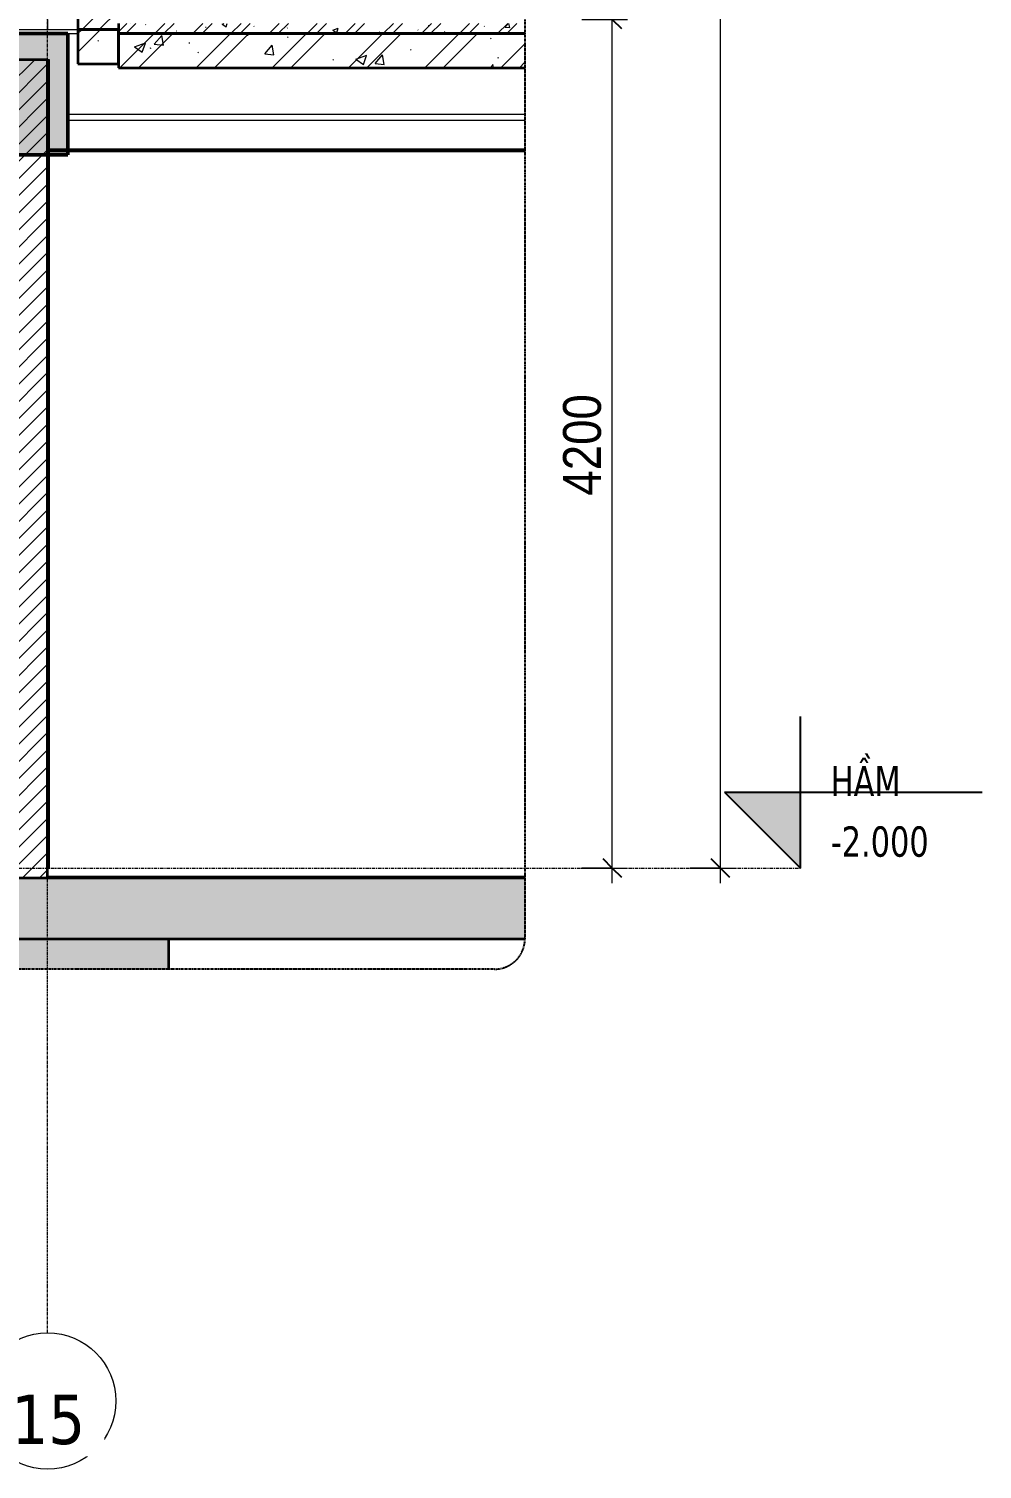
# Model space of a CAD drawing. Header units: millimetres. Extents: x -38913 to 20524, y -4975 to 129755.
# Drawn here: x 12695 to 17414, y -4975 to 2153 of the extents above; entities that cross this region are included whole.
import ezdxf

# ---------------------------------------------------------------- set-up
doc = ezdxf.new("R2010")
doc.units = ezdxf.units.MM
for name, pattern in [('Centre', [31.75, 6.35, -4.7625, 15.875, -4.7625]), ('Grid Line', [22.225, 12.7, -3.175, 3.175, -3.175]), ('Hidden', [7.14375, 4.7625, -2.38125])]:
    doc.linetypes.add(name, pattern=pattern)
for name, color, linetype, lineweight in [('0-3', 10, 'Continuous', 5), ('A-ANNO-DIMS', 211, 'Continuous', 9), ('A-ANNO-DIMS-75', 211, 'Continuous', 9), ('A-CLNG-1', 7, 'Continuous', 35), ('A-CLNG-PATT-1', 13, 'Continuous', 18), ('A-DETL-GENF', 92, 'Continuous', 18), ('A-DETL-GENF-2', 254, 'Continuous', 18), ('A-DETL-GENF-3', 92, 'Hidden', 25), ('A-DETL-MEDM', 33, 'Continuous', 35), ('A-FLOR-FNSH-1', 7, 'Continuous', 35), ('A-FLOR-LEVL', 51, 'Continuous', 9), ('A-FLOR-LEVL-1', 51, 'Continuous', 25), ('A-FLOR-LEVL-2', 51, 'Centre', 9), ('A-FLOR-PATT-1', 253, 'Continuous', 18), ('A-FLOR-PATT-2', 8, 'Continuous', 18), ('A-WALL', 113, 'Continuous', 18), ('A-WALL-2', 7, 'Continuous', 35), ('A-WALL-FNSH-1', 250, 'Continuous', 18), ('A-WALL-PATT-1', 111, 'Continuous', 18), ('S-BEAM-1', 43, 'Continuous', 5), ('S-BEAM-2', 10, 'Continuous', 50), ('S-BEAM-3', 250, 'Continuous', 18), ('S-FNDN-1', 43, 'Continuous', 5), ('S-FNDN-3', 7, 'Continuous', 35), ('S-GRID-1', 1, 'Grid Line', 9), ('S-GRID-IDEN', 1, 'Continuous', 9)]:
    doc.layers.add(name, color=color, linetype=linetype, lineweight=lineweight)
doc.styles.add('Tahoma_B_1', font='tahomabd.ttf', dxfattribs={"width": 0.85, "height": 150})
doc.styles.add('Tahoma_B_2', font='tahomabd.ttf', dxfattribs={"height": 243.75})
doc.styles.add('UTM Avo_1', font='', dxfattribs={"width": 0.9, "height": 187.5})
doc.styles.get('UTM Avo_1').set_extended_font_data('UTM Avo')
doc.dimstyles.new('1_Dim_chi_tiet_2_5_2', dxfattribs={"dimscale": 304.8, "dimtxt": 187.368928, "dimasz": 0.295276, "dimexe": 0.246063, "dimexo": 0.0625, "dimgap": 0.024606, "dimtad": 1, "dimdec": 0, "dimrnd": 5, "dimzin": 0, "dimdsep": 46, "dimtxsty": 'UTM Avo_1', "dimblk1": 'OBLIQUE', "dimblk2": 'OBLIQUE', "dimsah": 1, "dimcen": 0.09, "dimdle": 0.246063, "dimazin": 0, "dimtfac": 1, "dimtdec": 4, "dimtix": 1, "dimtmove": 0, "dimatfit": 3, "dimfxl": 0.492126, "dimfxlon": 1, "dimtvp": 1, "dimtolj": 1, "dimtzin": 0, "dimarcsym": 2})
pattern_1 = [(50, (-124080.25, 15225), (546.553, -47.817), [57.15, -628.65]), (355, (-124080.25, 15225), (-105.728, 573.17), [45.72, -502.92]), (100.451, (-124034.7, 15221), (440.828, 525.35), [48.57, -534.27]), (46.184, (-124080.25, 15377.4), (813.237, -126.13), [85.725, -942.975]), (96.636, (-124012.5, 15366.9), (712.207, 742.283), [72.855, -801.405]), (351.184, (-124080.25, 15377.4), (712.215, 742.276), [68.58, -754.38]), (21, (-124004.05, 15339.3), (454.843, -306.796), [57.15, -628.65]), (326, (-124004.05, 15339.3), (185.406, 552.564), [45.72, -502.92]), (71.451, (-123966.15, 15313.73), (640.251, 245.764), [48.57, -534.27]), (37.5, (-124080.25, 15225), (9.2664, 253.665), [5.029, -491.795, 5.029, -505.511, -504.825]), (37.5, (-124080.25, 15225), (9.2664, 253.665), [-1007.364, 5.029, -499.796]), (7.5, (-124080.25, 15225), (200.4594, 300.5414), [5.029, -286.055, 5.029, -480.365, -192.405]), (7.5, (-124080.25, 15225), (200.4594, 300.5414), [-776.478, 5.029, -187.376]), (327.5, (-124250.17, 15225), (406.7728, -17.1864), [5.029, -185.471, 5.029, -589.331, -788.67]), (327.5, (-124250.17, 15225), (406.7728, -17.1864), [-784.86, 5.029, -783.641]), (317.5, (-124326.37, 15225), (444.388, 76.28), [5.029, -242.621, 5.029, -389.687, -560.07]), (317.5, (-124326.37, 15225), (444.388, 76.28), [-642.366, 5.029, -555.041]), (45, (-124080.25, 15225), (-188.5854, 188.5854), []), (45, (-124080.25, 15510.75), (-188.5854, 188.5854), [])]
pattern_2 = [(45, (10760.67, 15225), (-42.4264, 42.4264), [])]
pattern_3 = [(50, (10760.67, 15225), (273.276, -23.909), [28.575, -314.325]), (355, (10760.67, 15225), (-52.8646, 286.585), [22.86, -251.46]), (100.451, (10783.44, 15223), (220.414, 262.6745), [24.285, -267.135]), (46.184, (10760.67, 15301.2), (406.619, -63.0646), [42.862, -471.487]), (96.636, (10794.55, 15295.94), (356.104, 371.141), [36.428, -400.703]), (351.184, (10760.67, 15301.2), (356.107, 371.138), [34.29, -377.19]), (21, (10798.77, 15282.15), (227.4212, -153.3982), [28.575, -314.325]), (326, (10798.77, 15282.15), (92.7027, 276.282), [22.86, -251.46]), (71.451, (10817.72, 15269.37), (320.1254, 122.8816), [24.285, -267.135]), (37.5, (10760.67, 15225), (4.6325, 126.8326), [2.515, -245.897, 2.515, -252.755, -252.412]), (37.5, (10760.67, 15225), (4.6325, 126.8326), [-503.682, 2.515, -249.898]), (7.5, (10760.67, 15225), (100.2292, 150.2711), [2.515, -143.027, 2.515, -240.182, -96.202]), (7.5, (10760.67, 15225), (100.2292, 150.2711), [-388.239, 2.515, -93.688]), (327.5, (10675.71, 15225), (203.38684, -8.5935), [2.515, -92.735, 2.515, -294.665, -394.335]), (327.5, (10675.71, 15225), (203.38684, -8.5935), [-392.43, 2.515, -391.82]), (317.5, (10637.6, 15225), (222.1944, 38.1398), [2.515, -121.31, 2.515, -194.843, -280.035]), (317.5, (10637.6, 15225), (222.1944, 38.1398), [-321.183, 2.515, -277.52]), (45, (10760.67, 15225), (-94.2927, 94.2927), []), (45, (10760.67, 15367.88), (-94.2927, 94.2927), [])]

# ---------------------------------------------------------------- blocks, each defined once
blk = doc.blocks.new('NCV_TKTC_KET CAU_rvt-6-TKCS_THANG BỘ TB4 - MẶT CẮT')
at = {"layer": 'A-FLOR-PATT-1'}
h = blk.add_hatch(dxfattribs=at)
h.set_pattern_fill('FP_7', color=256, style=0, pattern_type=2)
h.set_pattern_definition(pattern_1)
h.paths.add_polyline_path([(-121902.6, 1980), (-121702.6, 1980), (-121702.6, 2150), (-121902.6, 2150), (-121902.6, 2055.4)])
h = blk.add_hatch(dxfattribs=at)
h.set_pattern_fill('FP_7', color=256, style=0, pattern_type=2)
h.set_pattern_definition(pattern_1)
h.paths.add_polyline_path([(-121902.6, 1980), (-121702.6, 1980), (-121702.6, 2150), (-121902.6, 2150), (-121902.6, 2055.4)])
h = blk.add_hatch(dxfattribs=at)
h.set_pattern_fill('FP_7', color=256, style=0, pattern_type=2)
h.set_pattern_definition(pattern_1)
h.paths.add_polyline_path([(-119690.1, 1960), (-119690.1, 2130), (-121702.6, 2130), (-121702.6, 1960), (-121589.3, 1960)])
h = blk.add_hatch(dxfattribs=at)
h.set_pattern_fill('FP_7', color=256, style=0, pattern_type=2)
h.set_pattern_definition(pattern_1)
h.paths.add_polyline_path([(-119690.1, 1960), (-119690.1, 2130), (-121702.6, 2130), (-121702.6, 1960), (-121589.3, 1960)])
at = {"layer": 'S-BEAM-1'}
blk.add_hatch(color=256, dxfattribs=at).paths.add_polyline_path([(-122252.4, 1530), (-121952.4, 1530), (-121952.4, 2130), (-122252.4, 2130), (-122252.4, 2055.4)])
at = {"layer": 'S-FNDN-1'}
blk.add_hatch(color=256, dxfattribs=at).paths.add_polyline_path([(-121452.6, -2500), (-121452.6, -2350), (-123952.6, -2350), (-123952.6, -2500), (-121531.6, -2500)])
at = {"layer": 'A-FLOR-FNSH-1'}
for p, q in [((-121702.6, 2150), (-121902.6, 2150)), ((-121902.6, 2150), (-121902.6, 1980)), ((-121702.6, 1980), (-121702.6, 2150)), ((-119690.1, 2130), (-121702.6, 2130)), ((-121702.6, 2130), (-121702.6, 1960)), ((-121902.6, 1980), (-121702.6, 1980)), ((-121702.6, 1960), (-119690.1, 1960))]:
    blk.add_line(p, q, dxfattribs=at)
at = {"layer": 'S-BEAM-2'}
for p, q in [((-121952.4, 2130), (-122252.4, 2130)), ((-121952.4, 1530), (-121952.4, 2130)), ((-122252.4, 1530), (-121952.4, 1530))]:
    blk.add_line(p, q, dxfattribs=at)
at = {"layer": 'S-BEAM-3'}
for p, q in [((-122252.4, 2150), (-121902.6, 2150)), ((-121952.4, 2130), (-121902.6, 2130)), ((-119690.1, 1730), (-121952.4, 1730)), ((-119690.1, 1700), (-121952.4, 1700))]:
    blk.add_line(p, q, dxfattribs=at)
at = {"layer": 'S-FNDN-3'}
blk.add_line((-121452.6, -2500), (-121452.6, -2350), dxfattribs=at)
blk = doc.blocks.new('BORDER VIEW - BORDER VIEW-3762793-TKCS_THANG BỘ TB4 - MẶT CẮT')
at = {"layer": 'A-DETL-GENF-3'}
for p, q in [((-119690.1, 34015.2), (-119690.1, -2350)), ((-119840.1, -2500), (-127512.6, -2500))]:
    blk.add_line(p, q, dxfattribs=at)
blk.add_arc((-119840.1, -2350), 150, 270, 0, dxfattribs=at)
blk = doc.blocks.new('Level - CAO ĐỘ LEVEL-350587-TKCS_THANG BỘ TB4 - MẶT CẮT')
at = {"layer": 'A-FLOR-LEVL'}
blk.add_hatch(color=256, dxfattribs=at).paths.add_polyline_path([(-118327, 2575), (-118327, 2200), (-118702, 2575)])
at = {"layer": 'A-FLOR-LEVL-1'}
for p, q in [((-118327, 2200), (-118327, 2950)), ((-118702, 2575), (-118327, 2200)), ((-118702, 2575), (-117427, 2575))]:
    blk.add_line(p, q, dxfattribs=at)
blk = doc.blocks.new('Grid - M_Grid Head - Circle-353313-TKCS_THANG BỘ TB4 - MẶT CẮT')
at = {"layer": 'S-GRID-IDEN'}
blk.add_circle((-122052.564287, -4637.5), 337.5, dxfattribs=at)
blk = doc.blocks.new('DIMBLOCK141-TKCS_THANG BỘ TB4 - MẶT CẮT')
at = {"layer": 'A-ANNO-DIMS-75', "lineweight": 25}
for p, q in [((15583, 2200), (15538, 2245)), ((15583, 2200), (15628, 2155)), ((15583, -2000), (15538, -1955)), ((15583, -2000), (15628, -2045))]:
    blk.add_line(p, q, dxfattribs=at)
at = {"layer": 'A-ANNO-DIMS-75'}
for p, q in [((15433, 2200), (15658, 2200)), ((15583, 2200), (15433, 2200)), ((15583, -2075), (15583, 2200)), ((15433, -2000), (15658, -2000)), ((15583, -2000), (15433, -2000))]:
    blk.add_line(p, q, dxfattribs=at)
at = {"layer": 'A-ANNO-DIMS-75', "color": 0, "insert": (15339.4, -156.8), "char_height": 187.5, "width": 616.236, "attachment_point": 1, "rotation": 90, "line_spacing_factor": 1.110334, "style": 'UTM Avo_1'}
blk.add_mtext('4200', dxfattribs=at)
blk = doc.blocks.new('_Oblique')
at = {"color": 0, "linetype": 'ByBlock', "lineweight": -2}
blk.add_line((-0.5, -0.5), (0.5, 0.5), dxfattribs=at)
blk = doc.blocks.new('DIMBLOCK155-TKCS_THANG BỘ TB4 - MẶT CẮT')
at = {"layer": 'A-ANNO-DIMS-75'}
for p, q in [((16118, -2075), (16118, 33875)), ((15968, 33800), (16193, 33800)), ((16118, 33800), (15968, 33800)), ((15968, -2000), (16193, -2000)), ((16118, -2000), (15968, -2000))]:
    blk.add_line(p, q, dxfattribs=at)
at = {"layer": 'A-ANNO-DIMS-75', "lineweight": 25}
for p, q in [((16118, 33800), (16073, 33845)), ((16118, 33800), (16163, 33755)), ((16118, -2000), (16073, -1955)), ((16118, -2000), (16163, -2045))]:
    blk.add_line(p, q, dxfattribs=at)
at = {"layer": 'A-ANNO-DIMS-75', "color": 0, "insert": (15874.4, 15579), "char_height": 187.5, "width": 770.294, "attachment_point": 1, "rotation": 90, "line_spacing_factor": 1.110334, "style": 'UTM Avo_1'}
blk.add_mtext('35800', dxfattribs=at)

msp = doc.modelspace()

# ---------------------------------------------------------------- hatches: boundary and pattern name
at = {"layer": 'A-CLNG-PATT-1'}
h = msp.add_hatch(dxfattribs=at)
h.set_pattern_fill('FP_9', color=256, style=0, pattern_type=2)
h.set_pattern_definition([(0, (10760.67, 15225), (609.6, 152.4), [25.146, -432.054, 25.146, -432.054, -2438.4]), (0, (10760.67, 15225), (609.6, 152.4), [-914.4, 25.146, -889.254, 25.146, -432.054, -1066.8]), (0, (10760.67, 15225), (609.6, 152.4), [-2286, 25.146, -279.654, 25.146, -736.854]), (120, (10989.27, 15301.2), (-436.7823, 451.7291), [25.146, -432.054, 25.146, -2870.454]), (120, (10989.27, 15301.2), (-436.7823, 451.7291), [-482.346, -432.054, 25.146, -889.254, -1524]), (120, (10989.27, 15301.2), (-436.7823, 451.7291), [-1828.8, 25.146, -432.054, 25.146, -1041.654]), (120, (10989.27, 15301.2), (-436.7823, 451.7291), [-2311.146, -279.654, 25.146, -736.854]), (240, (11065.47, 15606), (-172.8177, -604.1291), [25.146, -432.054, 25.146, -2870.454]), (240, (11065.47, 15606), (-172.8177, -604.1291), [-482.346, -432.054, 25.146, -889.254, -1524]), (240, (11065.47, 15606), (-172.8177, -604.1291), [-1828.8, 25.146, -432.054, 25.146, -1041.654]), (240, (11065.47, 15606), (-172.8177, -604.1291), [-2311.146, -279.654, 25.146, -736.854])])
h.paths.add_polyline_path([(13251.7, 1550), (15150.8, 1550.4), (15150.8, 1555), (12788.4, 1555), (12788.4, 1550)])
at = {"layer": 'A-DETL-GENF-2'}
h = msp.add_hatch(dxfattribs=at)
h.set_pattern_fill('FP_7', color=256, style=0, pattern_type=2)
h.set_pattern_definition([(50, (10760.67, 15225), (546.553, -47.817), [57.15, -628.65]), (355, (10760.67, 15225), (-105.728, 573.17), [45.72, -502.92]), (100.451, (10806.2, 15221), (440.828, 525.35), [48.57, -534.27]), (46.184, (10760.7, 15377.4), (813.237, -126.128), [85.725, -942.975]), (96.636, (10828.4, 15366.9), (712.207, 742.283), [72.855, -801.405]), (351.184, (10760.7, 15377.4), (712.215, 742.276), [68.58, -754.38]), (21, (10836.87, 15339.3), (454.843, -306.796), [57.15, -628.65]), (326, (10836.87, 15339.3), (185.406, 552.564), [45.72, -502.92]), (71.451, (10874.77, 15313.73), (640.251, 245.764), [48.57, -534.27]), (37.5, (10760.67, 15225), (9.2664, 253.665), [5.029, -491.795, 5.029, -505.511, -504.825]), (37.5, (10760.67, 15225), (9.2664, 253.665), [-1007.364, 5.029, -499.796]), (7.5, (10760.67, 15225), (200.4594, 300.5414), [5.029, -286.055, 5.029, -480.365, -192.405]), (7.5, (10760.67, 15225), (200.4594, 300.5414), [-776.478, 5.029, -187.376]), (327.5, (10590.74, 15225), (406.7728, -17.1864), [5.029, -185.471, 5.029, -589.331, -788.67]), (327.5, (10590.74, 15225), (406.7728, -17.1864), [-784.86, 5.029, -783.641]), (317.5, (10514.54, 15225), (444.388, 76.2803), [5.029, -242.621, 5.029, -389.687, -560.07]), (317.5, (10514.54, 15225), (444.388, 76.2803), [-642.366, 5.029, -555.041]), (45, (10760.67, 15225), (-188.5854, 188.5854), []), (45, (10760.67, 15510.75), (-188.5854, 188.5854), [])])
h.paths.add_polyline_path([(7988.4, -2500), (7988.4, -2350), (15150.8, -2350), (15150.8, -2050), (7588.4, -2050), (7588.4, -2500)])
h.paths.add_polyline_path([(7888.4, 40), (7888.4, 480), (9388.4, 480), (9388.4, 650), (7588.4, 650), (7588.4, 40)])
h.paths.add_polyline_path([(7588.4, 3300), (7888.3, 3300), (7888.3, 3900), (7588.4, 3900)])
h.paths.add_polyline_path([(12064.9, 4950), (12188.3, 4950), (12188.3, 5380), (14138.4, 5380), (14138.4, 5360), (15150.8, 5360), (15150.8, 5530), (14138.4, 5530), (14138.4, 5550), (11468.3, 5550), (11468.3, 5380), (11888.3, 5380), (11888.3, 4950)])
h.paths.add_polyline_path([(7588.4, 6700), (7888.3, 6700), (7888.3, 7300), (7588.4, 7300), (7588.4, 6878.4)])
h.paths.add_polyline_path([(12188.3, 8350), (12188.3, 8780), (14138.4, 8780), (14138.4, 8760), (15150.8, 8760), (15150.8, 8930), (14138.4, 8930), (14138.4, 8950), (11468.3, 8950), (11468.3, 8780), (11888.3, 8780), (11888.3, 8350), (12064.9, 8350)])
h.paths.add_polyline_path([(7888.3, 10100), (7888.3, 10700), (7588.4, 10700), (7588.4, 10100)])
h.paths.add_polyline_path([(12064.9, 11750), (12188.3, 11750), (12188.3, 12180), (14138.4, 12180), (14138.4, 12160), (15150.8, 12160), (15150.8, 12330), (14138.4, 12330), (14138.4, 12350), (11468.3, 12350), (11468.3, 12180), (11888.3, 12180), (11888.3, 11750)])
h.paths.add_polyline_path([(7588.4, 13500), (7888.3, 13500), (7888.3, 14100), (7588.4, 14100)])
h.paths.add_polyline_path([(12188.3, 15150), (12188.3, 15580), (14138.4, 15580), (14138.4, 15560), (15150.8, 15560), (15150.8, 15730), (14138.4, 15730), (14138.4, 15750), (11468.3, 15750), (11468.3, 15580), (11888.3, 15580), (11888.3, 15150)])
h.paths.add_polyline_path([(7888.3, 16900), (7888.3, 17500), (7588.4, 17500), (7588.4, 16900)])
h.paths.add_polyline_path([(12188.3, 18550), (12188.3, 18980), (14138.4, 18980), (14138.4, 18960), (15150.8, 18960), (15150.8, 19130), (14138.4, 19130), (14138.4, 19150), (11468.3, 19150), (11468.3, 18980), (11888.3, 18980), (11888.3, 18550)])
h.paths.add_polyline_path([(7588.4, 20300), (7888.3, 20300), (7888.3, 20900), (7588.4, 20900)])
h.paths.add_polyline_path([(12064.9, 21950), (12188.3, 21950), (12188.3, 22380), (14138.4, 22380), (14138.4, 22360), (15150.8, 22360), (15150.8, 22530), (14138.4, 22530), (14138.4, 22550), (11468.3, 22550), (11468.3, 22380), (11888.3, 22380), (11888.3, 21950)])
h.paths.add_polyline_path([(7588.4, 23700), (7888.3, 23700), (7888.3, 24300), (7588.4, 24300)])
h.paths.add_polyline_path([(11888.3, 25350), (12188.3, 25350), (12188.3, 25780), (14138.4, 25780), (14138.4, 25760), (15150.8, 25760), (15150.8, 25930), (14138.4, 25930), (14138.4, 25950), (11468.3, 25950), (11468.3, 25780), (11888.3, 25780)])
h.paths.add_polyline_path([(7588.4, 27020), (7888.3, 27020), (7888.3, 27620), (7588.4, 27620), (7588.4, 27375.8)])
h.paths.add_polyline_path([(12188.3, 28950), (12188.3, 29350), (13938.4, 29350), (13938.4, 29200), (14138.4, 29200), (14138.4, 29550), (11888.3, 29550), (11888.3, 28950), (12064.9, 28950)])
h.paths.add_polyline_path([(7588.3, 29350), (7788.4, 29350), (7788.4, 29650), (7588.3, 29650)])
h.paths.add_polyline_path([(13938.4, 32800), (14138.4, 32800), (14138.4, 33000), (14938.4, 33000), (14938.4, 33200), (7588.4, 33200), (7588.4, 32800), (7788.4, 32800), (7788.4, 33000), (13938.4, 33000)])
at = {"layer": 'A-FLOR-PATT-2'}
h = msp.add_hatch(dxfattribs=at)
h.set_pattern_fill('FP_6', color=256, style=0, pattern_type=2)
h.set_pattern_definition(pattern_3)
h.paths.add_polyline_path([(15150.8, 2130), (15150.8, 2180), (13138.4, 2180), (13138.4, 2130), (14438.4, 2130)])
h = msp.add_hatch(dxfattribs=at)
h.set_pattern_fill('FP_6', color=256, style=0, pattern_type=2)
h.set_pattern_definition(pattern_3)
h.paths.add_polyline_path([(13251.7, -2050), (15150.8, -2050), (15150.8, -2045), (12788.4, -2045), (12788.4, -2050)])
at = {"layer": 'A-WALL-PATT-1'}
h = msp.add_hatch(dxfattribs=at)
h.set_pattern_fill('FP_5', color=256, style=0, pattern_type=2)
h.set_pattern_definition(pattern_2)
h.paths.add_polyline_path([(13138.4, 2150), (13138.4, 5380), (12938.4, 5380), (12938.4, 2150)])
h = msp.add_hatch(dxfattribs=at)
h.set_pattern_fill('FP_5', color=256, style=0, pattern_type=2)
h.set_pattern_definition(pattern_2)
h.paths.add_polyline_path([(12788.5, -2050), (12788.5, 2000), (12588.5, 2000), (12588.5, -2050)])

# ---------------------------------------------------------------- linework, layer by layer
at = {"layer": 'A-CLNG-1'}
for p, q in [((15150.8, 1555), (12788.4, 1555)), ((12788.4, 1555), (12788.4, 1550)), ((12788.4, 1550), (15150.8, 1550))]:
    msp.add_line(p, q, dxfattribs=at)
at = {"layer": 'A-DETL-MEDM'}
for p, q in [((15150.8, -2050), (7588.4, -2050)), ((7988.4, -2350), (15150.8, -2350))]:
    msp.add_line(p, q, dxfattribs=at)
at = {"layer": 'A-FLOR-FNSH-1'}
for p, q in [((13138.4, 2180), (13138.4, 2130)), ((13138.4, 2130), (15150.8, 2130)), ((15150.8, -2045), (12788.4, -2045)), ((12788.4, -2045), (12788.4, -2050))]:
    msp.add_line(p, q, dxfattribs=at)
at = {"layer": 'A-FLOR-LEVL-2'}
msp.add_line((6158.8, -2000), (16513.9, -2000), dxfattribs=at)
at = {"layer": 'A-WALL'}
msp.add_line((12788.4, 2200), (12788.4, 2150), dxfattribs=at)
at = {"layer": 'A-WALL-2'}
for p, q in [((12938.4, 5380), (12938.4, 2150)), ((12938.4, 2150), (13138.4, 2150)), ((12788.5, 2000), (12588.5, 2000)), ((12788.5, -2050), (12788.5, 2000))]:
    msp.add_line(p, q, dxfattribs=at)
at = {"layer": 'A-WALL-FNSH-1'}
for p, q in [((12788.4, 2000), (12788.4, -2000)), ((12798.4, 2000), (12788.5, 2000)), ((12798.4, -2000), (12798.4, 2000)), ((12788.4, -2000), (12798.4, -2000))]:
    msp.add_line(p, q, dxfattribs=at)
at = {"layer": 'S-GRID-1'}
for p, q in [((12788.4, -2425), (12788.4, 32410.9)), ((12788.4, -4300), (12788.4, -2425))]:
    msp.add_line(p, q, dxfattribs=at)

# ---------------------------------------------------------------- block references
at = {"layer": '0-3'}
msp.add_blockref('NCV_TKTC_KET CAU_rvt-6-TKCS_THANG BỘ TB4 - MẶT CẮT', (134840.9, 0), dxfattribs=at)
at = {"layer": 'A-DETL-GENF'}
msp.add_blockref('BORDER VIEW - BORDER VIEW-3762793-TKCS_THANG BỘ TB4 - MẶT CẮT', (134840.9, 0), dxfattribs=at)
at = {"layer": 'A-FLOR-LEVL-1'}
msp.add_blockref('Level - CAO ĐỘ LEVEL-350587-TKCS_THANG BỘ TB4 - MẶT CẮT', (134840.9, -4200), dxfattribs=at)
at = {"layer": 'S-GRID-IDEN'}
msp.add_blockref('Grid - M_Grid Head - Circle-353313-TKCS_THANG BỘ TB4 - MẶT CẮT', (134840.9, 0), dxfattribs=at)

# ---------------------------------------------------------------- texts
at = {"layer": 'A-FLOR-LEVL', "char_height": 150, "line_spacing_factor": 0.996129, "style": 'Tahoma_B_1'}
for s, insert, width, attachment_point in [('\\pt765,1530,2295,3060,3825,4590,5355,6120,6885,7650,8415,9180,9945,10710,11475,12240,13005,13770,14535,15300,16065,16830,17595,18360,19125,19890,20655,21420,22185,22950,23715,24480;HẦM', (16664.3, -1644.2), 425.85, 7), ('\\pt318.75,637.5,956.25,1275,1593.75,1912.5,2231.25,2550,2868.75,3187.5,3506.25,3825,4143.75,4462.5,4781.25,5100,5418.75,5737.5,6056.25,6375,6693.75,7012.5,7331.25,7650,7968.75,8287.5,8606.25,8925,9243.75,9562.5,9881.25,10200;-2.000', (16664.3, -1793.7), 594.787, 1)]:
    msp.add_mtext(s, dxfattribs=dict(at, insert=insert, width=width, attachment_point=attachment_point))

# ---------------------------------------------------------------- dimensions: what is measured, and where the dimension line sits
at = {"layer": 'A-ANNO-DIMS'}
for base, p1, p2, override, picture, middle in [((16118, 33800), (15968, -2000), (15968, 33800), {"dimpost": '<>', "dimfxl": 35800}, 'DIMBLOCK155-TKCS_THANG BỘ TB4 - MẶT CẮT', (16013.5, 15900)), ((15583, 2200), (15433, -2000), (15433, 2200), {"dimpost": '<>', "dimfxl": 4200}, 'DIMBLOCK141-TKCS_THANG BỘ TB4 - MẶT CẮT', (15478.5, 100))]:
    dim = msp.add_linear_dim(base=base, p1=p1, p2=p2, angle=90, dimstyle='1_Dim_chi_tiet_2_5_2', override=override, dxfattribs=at)
    dim.commit()
    dim.dimension.update_dxf_attribs({"geometry": picture, "text_midpoint": middle})

# ---------------------------------------------------------------- next in the draw order: texts
at = {"layer": 'S-GRID-IDEN', "insert": (12791.5, -4731.1), "char_height": 243.75, "width": 432, "attachment_point": 5, "line_spacing_factor": 0.996129, "style": 'Tahoma_B_2', "bg_fill": 3, "box_fill_scale": 1.25, "bg_fill_color": 256, "bg_fill_true_color": 13158600, "bg_fill_transparency": 0}
msp.add_mtext('\\pt952.49944,1904.99888,2857.50075,3810.00019,4762.49962,5714.99906,6667.50094,7620.00037,8572.49981,9524.99925,10477.50113,11430.00056,12382.5,13334.99944,14287.49888,15240.00075,16192.50019,17144.99963,18097.49906,19050.00094,20002.50038,20954.99981,21907.49925,22860.00113,23812.50056,24765,25717.49944,26669.99887,27622.50075,28575.00019,29527.49963,30479.99906;15', dxfattribs=at)

doc.saveas('drawing.dxf')
